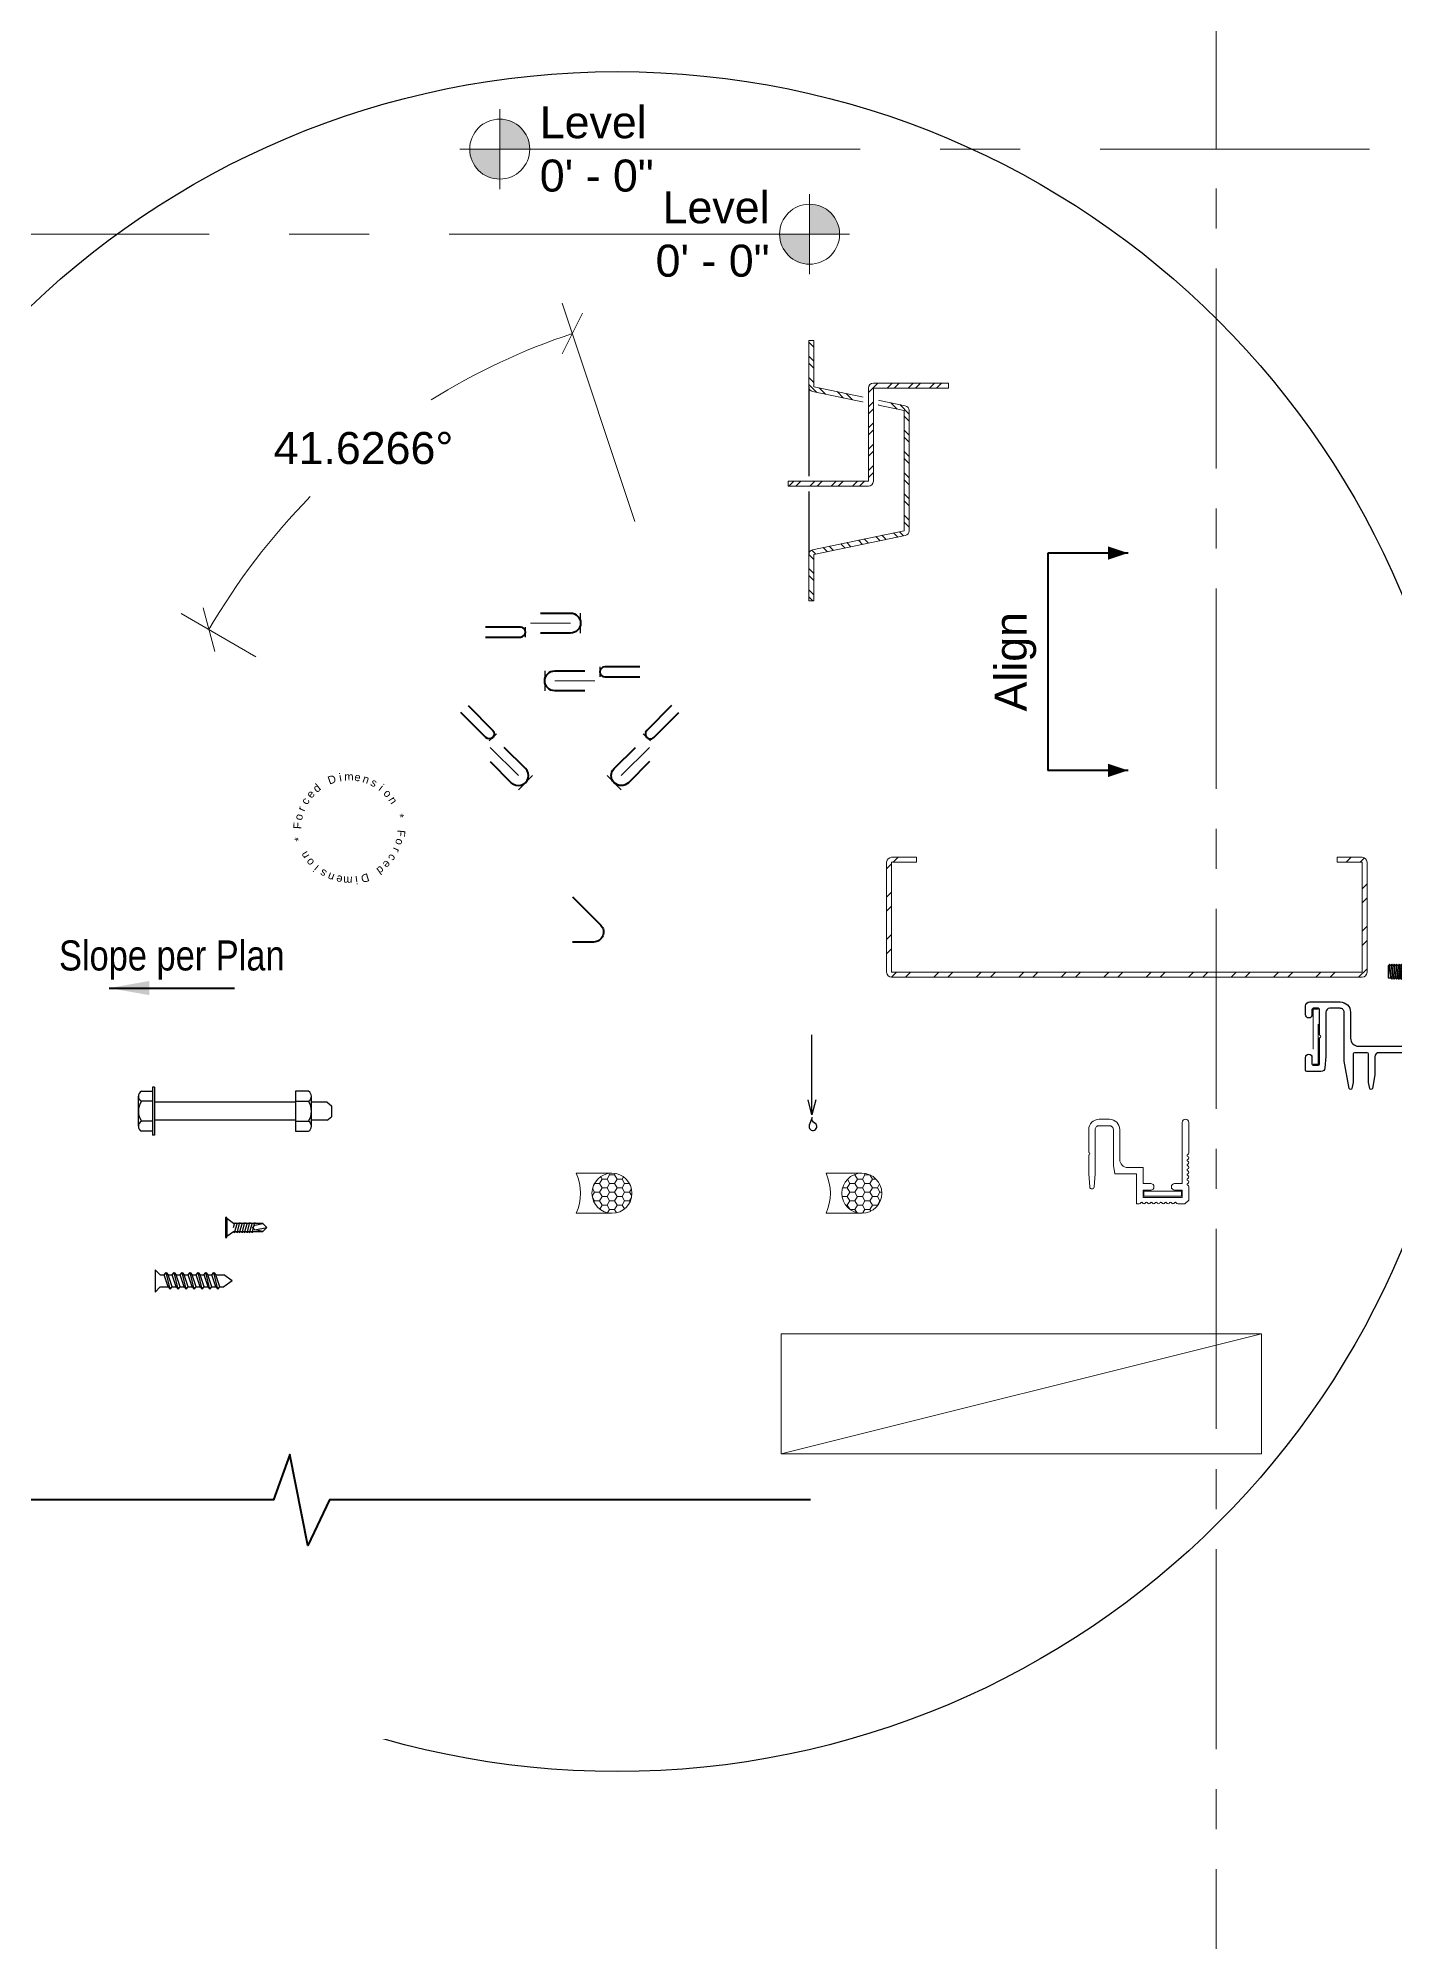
# Model space of a CAD drawing. Header units: inches. Extents: x -301 to 39679, y -468 to 370.
# Drawn here: x -286.51 to -269.57, y 81.76 to 105.63 of the extents above; entities that cross this region are included whole.
import ezdxf
from ezdxf.enums import TextEntityAlignment as Align

# ---------------------------------------------------------------- set-up
doc = ezdxf.new("R2010")
doc.units = ezdxf.units.IN
doc.header["$MEASUREMENT"] = 0
doc.linetypes.add('CENTER', pattern=[2, 1.25, -0.25, 0.25, -0.25])
doc.linetypes.add('DASHED', pattern=[0.75, 0.5, -0.25])
doc.layers.get('Defpoints').update_dxf_attribs({"color": 3})
for name, color, linetype, lineweight in [('NSE-By_Others', 252, 'Continuous', 0), ('NSE-Flashing 01', 2, 'Continuous', 40), ('NSE-Furring 01', 30, 'Continuous', 18), ('NSE-Grid', 6, 'CENTER', 13), ('NSE-Hardware', 111, 'Continuous', 25), ('NSE-Notes', 11, 'Continuous', 40), ('NSE-Sealant', 143, 'Continuous', 13)]:
    doc.layers.add(name, color=color, linetype=linetype, lineweight=lineweight)
doc.layers.add('NSE-Construction', color=86, linetype='Continuous', plot=False)
doc.layers.add('Wipeouts', color=7, linetype='Continuous')
doc.styles.add('001 - NSSM - Standard', font='arial.ttf', dxfattribs={"height": 0.1})
doc.styles.add('004 - NSSM - Standard', font='arial.ttf', dxfattribs={"height": 0.4})
doc.styles.add('3_0-0_TEXT', font='simplex.shx', dxfattribs={"width": 0.7, "height": 0.375})
doc.styles.add('Anno - NSSM - Standard', font='arial.ttf', dxfattribs={"height": 0.1})
doc.styles.add('Arial Narrow', font='ARIALN.TTF', dxfattribs={"height": 0.3749999999999999})
doc.dimstyles.new('$$$FASTENER$$$', dxfattribs={"dimtxt": 0.375, "dimasz": 0, "dimexe": 0, "dimexo": 0, "dimgap": 0, "dimtad": 0, "dimtih": 1, "dimtoh": 1, "dimdec": 4, "dimzin": 3, "dimdsep": 46, "dimlunit": 4, "dimtxsty": '3_0-0_TEXT', "dimblk": 'NONE', "dimcen": 0, "dimclrd": 256, "dimclre": 256, "dimclrt": 256, "dimadec": 0, "dimazin": 0, "dimtfac": 0.375, "dimtdec": 4, "dimtofl": 0, "dimtmove": 1, "dimatfit": 3, "dimldrblk": 'NONE', "dimfxl": 1, "dimtolj": 1, "dimtzin": 0, "dimarcsym": 0})
doc.dimstyles.new('004 - NSSM - Standard', dxfattribs={"dimtxt": 0.4, "dimasz": 0.4, "dimexe": 0.4, "dimexo": 0.4, "dimgap": 0.4, "dimtad": 0, "dimtih": 1, "dimtoh": 1, "dimdec": 4, "dimzin": 3, "dimdsep": 46, "dimlunit": 4, "dimtxsty": '004 - NSSM - Standard', "dimblk": 'OBLIQUE', "dimcen": 0.4, "dimclrd": 256, "dimclre": 256, "dimclrt": 256, "dimadec": 0, "dimazin": 0, "dimtfac": 0.7, "dimtdec": 4, "dimtmove": 1, "dimatfit": 2, "dimfxl": 1, "dimtfill": 1, "dimtfillclr": 11, "dimfrac": 1, "dimtolj": 1, "dimtzin": 0, "dimlwd": 0, "dimlwe": 0, "dimarcsym": 0})
doc.dimstyles.get("Standard").update_dxf_attribs({"dimtxt": 0.18, "dimasz": 0.18, "dimexe": 0.18, "dimexo": 0.0625, "dimgap": 0.09, "dimtad": 0, "dimtih": 1, "dimtoh": 1, "dimdec": 4, "dimzin": 0, "dimdsep": 46, "dimtxsty": 'Standard', "dimcen": 0.09, "dimadec": 0, "dimazin": 0, "dimtfac": 1, "dimtdec": 4, "dimtofl": 0, "dimtmove": 0, "dimatfit": 3, "dimfxl": 1, "dimtolj": 1, "dimtzin": 0, "dimarcsym": 0})

# ---------------------------------------------------------------- blocks, each defined once
blk = doc.blocks.new('*U70')
for p, q in [((-0.1625000000000227, 0.25), (-0.02499999999997726, 0.25)), ((0, 0.2999999999999972), (-0.02499999999997726, 0.2999999999999972)), ((-0.02499999999997726, 0.2999999999999972), (-0.02499999999997726, -0.2999999999999972)), ((0, 0.2999999999999972), (0, -0.2999999999999972)), ((1.923650385564997, 0.25), (1.76115038556486, 0.2499999999999858)), ((1.76115038556486, 0.25), (1.76115038556486, -0.25)), ((-0.1999999999999318, 0.125), (-0.1999999999999318, 0.1875)), ((-0.1999999999999318, -0.125), (-0.1999999999999318, 0.125)), ((-0.02499999999997726, 0.125), (-0.1625000000000227, 0.1249999999999858)), ((1.76115038556486, 0.1129997253419646), (0, 0.1129997253418225)), ((1.76115038556486, 0.125), (1.923650385564997, 0.1249999999999858)), ((1.961150385564906, -0.1875), (1.961150385564906, 0.1875)), ((2.157563338252316, 0.1129997253420498), (1.961150385564792, 0.1129997253420072)), ((2.157563338252316, 0.112999725342064), (2.211468725269128, 0.06750068664550213)), ((2.211468725269128, 0.06750068664550213), (2.211468725269128, -0.06750068664550213)), ((-0.1999999999999318, -0.1874999999999858), (-0.1999999999999318, -0.125)), ((-0.02499999999997726, -0.125), (-0.1625000000000227, -0.1250000000000142)), ((1.76115038556486, -0.1120002746582003), (0, -0.1120002746582003)), ((1.76115038556486, -0.125), (1.923650385564997, -0.1250000000000142)), ((2.157480086424698, -0.1120002746582003), (1.961150385564906, -0.1120002746582003)), ((2.157480086424698, -0.1120002746582003), (2.211468725269128, -0.06750068664550213)), ((-0.02499999999997726, -0.25), (-0.1625000000000227, -0.25)), ((0, -0.2999999999999972), (-0.02499999999997726, -0.2999999999999972)), ((1.76115038556486, -0.2500000000000142), (1.923650385564997, -0.25))]:
    blk.add_line(p, q)
for centre, radius, start, end in [((-0.129166666666606, 0.1875), 0.07083333333335293, 118.0724869358916, 241.9275130641084), ((1.89031705223158, 0.1875), 0.07083333333335293, 298.0724869358917, 61.92751306410835), ((0.02708333333339397, 1.4210854715202e-14), 0.2270833333333792, 146.6015115320247, 213.3984884679766), ((1.73406705223158, 0), 0.2270833333333792, 326.6015115320234, 33.39848846797523), ((-0.129166666666606, -0.1874999999999858), 0.07083333333336546, 118.0724869358916, 241.9275130641084), ((1.89031705223158, -0.1875), 0.07083333333336546, 298.0724869358917, 61.92751306410835)]:
    blk.add_arc(centre, radius, start, end)
blk = doc.blocks.new('Stud (All Inclusive)')
h = blk.add_hatch()
h.set_pattern_fill('ANSI32', color=256)
h.set_pattern_definition([(45, (-0.1276898820769183, -0.5417028512577655), (-0.2651650429449553, 0.2651650429449554), []), (45, (0.0490868129230817, -0.5417028512577655), (-0.2651650429449553, 0.2651650429449554), [])])
h.paths.add_polyline_path([(0.0625, 0.0625), (0.06249999999999911, 1.4375), (0.3749999999999991, 1.4375), (0.3749999999999991, 1.5), (0.06249999999999911, 1.5, 0.4142135623730951), (-8.881784197001252e-16, 1.4375), (-8.881784197001252e-16, 0.06250000000000044, 0.4142135623730951), (0.06249999999999956, 6.938893903907228e-18), (5.9375, 0, 0.4142135623730951), (6, 0.0625), (6, 1.4375, 0.4142135623730951), (5.9375, 1.5), (5.625, 1.5), (5.625, 1.4375), (5.9375, 1.4375), (5.9375, 0.0625)])
blk.add_lwpolyline([(0.0625, 0), (5.9375, 0, 0.414213562373095), (6, 0.0625), (6, 1.4375, 0.414213562373095), (5.9375, 1.5), (5.625, 1.5), (5.625, 1.4375), (5.9375, 1.4375), (5.9375, 0.0625), (0.0625, 0.0625), (0.06249999999999911, 1.4375), (0.3749999999999991, 1.4375), (0.3749999999999991, 1.5), (0.06249999999999911, 1.5, 0.414213562373095), (-8.881784197001252e-16, 1.4375), (-8.881784197001252e-16, 0.0625, 0.414213562373095)], format="xyb", close=True)
blk = doc.blocks.new('*U72')
blk.add_lwpolyline([(0, 0), (0.3535533905932724, -0.3535533905932756, -0.6681786379192953), (0.2651650429449539, -0.5669417382415909), (2.220446049250313e-16, -0.5669417382415909)], format="xyb")
blk = doc.blocks.new('_Oblique')
at = {"color": 0, "linetype": 'ByBlock', "lineweight": -2}
blk.add_line((-0.5, -0.5), (0.5, 0.5), dxfattribs=at)
blk = doc.blocks.new('*D118')
at = {"layer": 'Defpoints', "color": 0, "transparency": 16777216}
for p in [(-281.639902114439, 101.091554857739), (-278.9341502257867, 99.21285020789401), (-283.4474554212075, 97.70519349531176), (-277.2440980013862, 94.12291613113125), (-277.2440980013862, 94.12291613113125)]:
    blk.add_point(p, dxfattribs=at)
at = {"layer": 'NSE-Construction', "lineweight": 0, "transparency": 16777216}
for p, q in [((-279.0601987310776, 99.59247077413602), (-279.9665051473472, 102.3219958417981)), ((-283.7938470288531, 97.90522562811226), (-284.7254956250895, 98.44322843075663))]:
    blk.add_line(p, q, dxfattribs=at)
for start, end in [(108.3681344971754, 121.952719575939), (135.4272818916125, 149.9946851352452)]:
    blk.add_arc((-277.2440980013862, 94.12291613113126), 8.23923658492157, start, end, dxfattribs=at)
at = {"layer": 'NSE-Construction', "lineweight": 0, "transparency": 16777216, "xscale": 0.4, "yscale": 0.4, "zscale": 0.4}
for p, rotation in [((-279.8404566420562, 101.942375275556), 18.36813449717542), ((-284.3791040174439, 98.2431962979561), 239.9946851352452)]:
    blk.add_blockref('_Oblique', p, dxfattribs=dict(at, rotation=rotation))
at = {"layer": 'NSE-Construction', "transparency": 16777216, "insert": (-282.4494650199192, 100.5095563828346), "char_height": 0.4, "attachment_point": 5, "style": '004 - NSSM - Standard', "bg_fill": 3, "box_fill_scale": 1.25, "bg_fill_color": 256, "bg_fill_true_color": 13158600, "bg_fill_transparency": 0}
blk.add_mtext('\\A1;41.6266°', dxfattribs=at)
blk = doc.blocks.new('Slope note')
blk.add_hatch(color=256).paths.add_polyline_path([(-0.7822025147884233, 1.110223024625157e-16), (-0.2822025147884233, -0.08816349035441817), (-0.2822025147884233, 0.08816349035396343)], flags=0)
blk.add_line((-0.7822025147884233, 1.110223024625157e-16), (0.7822025147884233, -1.110223024625157e-16))
at = {"insert": (0, 0.1068673606591943), "char_height": 0.3749999999999999, "width": 2.967342606742062, "attachment_point": 8, "style": 'Arial Narrow'}
blk.add_mtext('\\A1;Slope per Plan', dxfattribs=at)
blk = doc.blocks.new('ForcedDimension Note')
at = {"layer": 'Defpoints', "color": 3, "style": '001 - NSSM - Standard'}
for s, rotation, p in [('d', 38.84618752139464, (-0.09408477764847589, 0.1168248886789058)), ('D', 19.6717462244782, (-0.0504946437262106, 0.1412454988839045)), ('i', 10.08452557602008, (-0.02626512381399948, 0.1476825760576901)), ('m', 0.4973049275615796, (-0.001301924908830188, 0.1499943498653664)), ('e', 350.9100842791034, (0.02369764142270014, 0.148116244183413)), ('n', 341.3228636306452, (0.04803524774149537, 0.1421007212311522)), ('s', 331.735642982187, (0.07103105752281635, 0.1321158161129503)), ('i', 322.1484223337288, (0.09204271542569131, 0.1184404429959045)), ('o', 312.5612016852708, (0.1104832905785997, 0.1014566040380203)), ('r', 67.60784946676947, (-0.1386897346817193, 0.05714155662838039)), ('c', 58.02062881831102, (-0.1272358250613479, 0.07944208469670144)), ('e', 48.4334081698529, (-0.1122277630729229, 0.09952351076830723)), ('n', 302.9739810368124, (0.1258376716611451, 0.0816387186995371)), ('F', 86.78229076368558, (-0.1497635194393752, 0.00841951573019628)), ('o', 77.19507011522758, (-0.1462695432090584, 0.03324486019546669)), ('*', 283.7995397398962, (0.1456704294045608, 0.03577884845948631)), ('*', 101.6423474191899, (-0.1469139547475038, -0.0302702808121964)), ('r', 245.4506571460633, (0.1364405702436784, -0.06232151146735276)), ('o', 255.0378777945213, (0.1449145077690446, -0.03872706338026433)), ('F', 264.6250984429797, (0.1493404639911091, -0.01405082968794602)), ('n', 120.8167887161064, (-0.1288214733135646, -0.07684418008750526)), ('o', 130.4040093645645, (-0.11422394286555, -0.09722597840210057)), ('i', 139.9912300130227, (-0.09643572852934312, -0.1148919068647274)), ('d', 216.6889952006886, (0.08962067083797365, -0.1202835622957252)), ('e', 226.2762158491467, (0.108402043533971, -0.1036773695541058)), ('c', 235.8634364976048, (0.1241553588448596, -0.08417509649598287)), ('s', 149.578450661481, (-0.07595371885088298, -0.1293484928119355)), ('n', 159.1656713099392, (-0.05335004972951651, -0.1401919120129804)), ('e', 168.7528919583973, (-0.02925612261290667, -0.147119268927149)), ('m', 178.3401126068555, (-0.004344967192707827, -0.1499370576611838)), ('i', 187.9273332553139, (0.02068755872534211, -0.1485665672820886)), ('D', 197.5145539037723, (0.0451422070228773, -0.1430460804954237))]:
    blk.add_text(s, height=0.025, rotation=rotation, dxfattribs=at).set_placement(p, align=Align.CENTER)
blk = doc.blocks.new('Sealants')
at = {"layer": 'NSE-Sealant', "linetype": 'ByBlock', "lineweight": -2}
h = blk.add_hatch(dxfattribs=at)
h.set_pattern_fill('HONEY', color=0, scale=0.5)
h.set_pattern_definition([(0, (-0.0007913503696925783, 0.4999999999989132), (0.09375, 0.05412658773652741), [0.0625, -0.125]), (120, (-0.0007913503696925783, 0.4999999999989132), (-0.09374999999999997, 0.05412658773652743), [0.0624999999999995, -0.124999999999999]), (59.99999999999999, (-0.0007913503696925783, 0.4999999999989132), (2.081668171172169e-17, 0.1082531754730548), [-0.125, 0.0625])])
edge = h.paths.add_edge_path()
edge.add_arc((0.4467458016487199, 0.25), 0.25, 0, 360)
at = {"layer": 'NSE-Sealant', "color": 0, "linetype": 'ByBlock', "lineweight": -2}
for points in [[(3.068292148133978e-17, 0.4999999999988627), (0.4467458016487199, 0.5)], [(0, 0), (0.4467458016487199, 0)]]:
    blk.add_lwpolyline(points, dxfattribs=at)
blk.add_circle((0.4467458016487199, 0.25), 0.25, dxfattribs=at)
blk.add_arc((-0.5577147842423122, 0.2499999999994314), 0.6111839171331037, 335.8553199518331, 24.14468004816692, dxfattribs=at)
blk = doc.blocks.new('*U75')
at = {"layer": 'NSE-Grid', "ltscale": 0.5}
blk.add_line((6.50980474944899e-17, 0), (2.840011303914822e-15, -6.248549153800028), dxfattribs=at)
at = {"layer": 'NSE-Grid', "style": 'Anno - NSSM - Standard'}
blk.add_attdef('GRID', text='', height=0.125, dxfattribs=at).set_placement((0, 0.25), align=Align.MIDDLE_CENTER)
blk = doc.blocks.new('_None')
blk = doc.blocks.new('*U116')
blk.add_line((6, 1.5), (0, 0))
blk.add_lwpolyline([(6, 1.5), (6, 0), (0, 0), (0, 1.5)], close=True)
blk = doc.blocks.new('*U77')
h = blk.add_hatch(color=256)
edge = h.paths.add_edge_path(flags=0)
edge.add_line((0.09375000000000061, 2.914331647891838e-16), (0, 0))
edge.add_line((-4.613364434898727e-19, 2.824870994249482e-35), (-1.346970446835351e-16, 0.0937500000000009))
edge.add_arc((7.073058417550474e-16, 9.89864725018006e-16), 0.09374999999999999, 360.0000000000002, 450.00000000000057, ccw=False)
h = blk.add_hatch(color=256)
edge = h.paths.add_edge_path(flags=0)
edge.add_line((-0.09375000000000061, -2.914331647891838e-16), (0, 0))
edge.add_line((-4.613364434898727e-19, 2.824870994249482e-35), (1.337743717965554e-16, -0.0937500000000009))
edge.add_arc((-7.082285146420272e-16, -9.89864725018006e-16), 0.09374999999999999, 179.9999999999999, 270.0000000000009, ccw=False)
for p, q in [((-1.866349868147313e-16, 0.125), (1.861736503712415e-16, -0.125)), ((0.125, 1.996708369172512e-16), (-2.715078608348657, -4.667972270920517e-18))]:
    blk.add_line(p, q)
at = {"linetype": 'Continuous'}
blk.add_circle((-4.613364434898727e-19, 3.536507697363738e-35), 0.0937499999999999, dxfattribs=at)
blk = doc.blocks.new('Hat Channel_Light')
h = blk.add_hatch()
h.set_pattern_fill('ANSI32', color=0, scale=0.5, angle=-90.00000000000001)
h.set_pattern_definition([(315, (0, 2.961899262700143), (0.1325825214724777, 0.1325825214724776), []), (315, (0, 2.873510915200143), (0.1325825214724777, 0.1325825214724776), [])])
edge = h.paths.add_edge_path()
edge.add_line((0.0625, 3.25), (0.0625, 2.673798525400287))
edge.add_line((0.0625, 2.673798525400287), (1.204526405612626, 2.435633906259085))
edge.add_arc((1.189367929047864, 2.374999999999988), 0.06250000000001132, 1.1425527191022411e-11, 75.96375653208497, ccw=False)
edge.add_line((1.251867929047876, 2.375), (1.251867929047876, 0.875))
edge.add_arc((1.189367929047864, 0.8750000000000127), 0.06250000000001155, 284.03624346791497, 359.9999999999884, ccw=False)
edge.add_line((1.204526405612626, 0.8143660937409152), (0.0625, 0.5762014745997277))
edge.add_line((0.0625, 0.5762014745997277), (0.0625, 0))
edge.add_line((0.0625, 0), (0, 0))
edge.add_line((0, 0), (0, 0.5762014745997277))
edge.add_arc((0.06250000000001142, 0.5762014745997152), 0.06250000000001142, 104.03624346791489, 179.9999999999885, ccw=False)
edge.add_line((0.04734152343525011, 0.6368353808588125), (1.189367929047876, 0.875))
edge.add_line((1.189367929047876, 0.875), (1.189367929047876, 2.375))
edge.add_line((1.189367929047876, 2.375), (0.04734152343525011, 2.613164619141202))
edge.add_arc((0.06250000000001152, 2.673798525400299), 0.06250000000001131, 180.0000000000114, 255.963756532085, ccw=False)
edge.add_line((0, 2.673798525400287), (0, 3.25))
edge.add_line((0, 3.25), (0.0625, 3.25))
blk.add_lwpolyline([(0.0625, 3.25), (0.0625, 2.673798525400287), (1.204526405612626, 2.435633906259085, -0.344150731408911), (1.251867929047876, 2.375), (1.251867929047876, 0.875, -0.3441507314089108), (1.204526405612626, 0.8143660937409152), (0.0625, 0.5762014745997277), (0.0625, 0), (0, 0), (0, 0.5762014745997277, -0.3441507314089112), (0.04734152343525011, 0.6368353808588125), (1.189367929047876, 0.875), (1.189367929047876, 2.375), (0.04734152343525011, 2.613164619141202, -0.3441507314089105), (0, 2.673798525400287), (0, 3.25)], format="xyb", close=True)
at = {"layer": 'NSE-Construction'}
blk.add_line((0, 2.673798525400299), (0, 0.5762014745997277), dxfattribs=at)
blk = doc.blocks.new('Zee Furring')
blk.add_wipeout([(0.4375, 0.12499999999999978), (-0.5625, 0.12499999999999978), (-0.5625, -0.06250000000000022), (0.5, -0.06250000000000022), (0.5883883476483184, -0.025888347648318266), (0.625, 0.06249999999999978), (0.625, 1.1656535445792993), (1.5624999999999998, 1.1656535445792993), (1.5624999999999998, 1.3531535445792997), (0.5625, 1.3531535445792997), (0.47411165235168157, 1.316541892227618), (0.4375, 1.2281535445792997)]).dxf.layer = 'Wipeouts'
h = blk.add_hatch()
h.set_pattern_fill('ANSI32', color=0, scale=0.5)
h.set_pattern_definition([(45, (-1492.995691682954, 12.71988857258066), (-0.1325825214724777, 0.1325825214724777), []), (45, (-1492.907303335454, 12.71988857258066), (-0.1325825214724777, 0.1325825214724777), [])])
h.paths.add_polyline_path([(0.5, 0, 0.4142135623730951), (0.5625, 0.0625), (0.5625, 1.2281535445793), (1.5, 1.2281535445793), (1.5, 1.2906535445793), (0.5625, 1.2906535445793, 0.4142135623730951), (0.5, 1.2281535445793), (0.5, 0.0625), (-0.5, 0.0625), (-0.5, 0)])
blk.add_lwpolyline([(0.5625, 1.2906535445793, 0.414213562373095), (0.5, 1.2281535445793), (0.5, 0.0625), (-0.5, 0.0625), (-0.5, 0), (0.5, 0, 0.414213562373095), (0.5625, 0.0625), (0.5625, 1.2281535445793), (1.5, 1.2281535445793), (1.5, 1.2906535445793)], format="xyb", close=True)
blk = doc.blocks.new('*U82')
h = blk.add_hatch(color=256)
edge = h.paths.add_edge_path(flags=0)
edge.add_line((0.09375000000000061, 3.44547591954634e-16), (0, 0))
edge.add_line((0, 1.024372683322278e-34), (-1.873501354054956e-16, 0.0937500000000009))
edge.add_arc((7.077671781985367e-16, 9.898647250180064e-16), 0.09374999999999999, -1.1368683772161603e-13, 90.00000000000091, ccw=False)
h = blk.add_hatch(color=256)
edge = h.paths.add_edge_path(flags=0)
edge.add_line((-0.09375000000000061, -3.44547591954634e-16), (0, 0))
edge.add_line((0, 1.024372683322278e-34), (1.873501354054956e-16, -0.0937500000000009))
edge.add_arc((-7.077671781985367e-16, -9.898647250180064e-16), 0.09374999999999999, 180.0000000000003, 270.00000000000057, ccw=False)
for p, q in [((2.569928865918412e-16, -0.125), (-2.574542230353311e-16, 0.125)), ((-0.125, -2.704900731378509e-16), (2.715078608348657, 1.542906318848046e-15))]:
    blk.add_line(p, q)
at = {"linetype": 'Continuous'}
blk.add_circle((0, 9.532090130108526e-35), 0.0937499999999999, dxfattribs=at)
blk = doc.blocks.new('*U84')
at = {"color": 0, "linetype": 'ByBlock', "lineweight": -2}
for p, q in [((0, 0.07499999999998866), (0.04732506696208819, 0.07499999999998866)), ((0.04732506696208819, 0.07499999999998866), (0.07232506696207966, 0.1049999999999898)), ((0.09732506696208537, -0.07499999999998866), (0.04732506696208819, 0.07499999999998866)), ((0.1223250669620768, -0.1049999999999898), (0.07232506696207966, 0.1049999999999898)), ((0.07232506696207966, 0.1049999999999898), (0.09732506696208537, 0.07499999999998866)), ((0.1473250669620825, -0.07499999999998866), (0.09732506696208537, 0.07499999999998866)), ((0.09732506696208537, 0.07499999999998866), (0.1473250669620825, 0.07499999999998866)), ((0.1473250669620825, 0.07499999999998866), (0.1723250669620882, 0.1049999999999898)), ((0.1973250669620797, -0.07499999999998866), (0.1473250669620825, 0.07499999999998866)), ((0.2223250669620854, -0.1049999999999898), (0.1723250669620882, 0.1049999999999898)), ((0.1723250669620882, 0.1049999999999898), (0.1973250669620797, 0.07499999999998866)), ((0.2473250669620911, -0.07499999999998866), (0.197325066962094, 0.07499999999998866)), ((0.1973250669620797, 0.07499999999998866), (0.2473250669620769, 0.07499999999998866)), ((0.2473250669620769, 0.07499999999998866), (0.2723250669620684, 0.1049999999999898)), ((0.2973250669620741, -0.07499999999998867), (0.2473250669620769, 0.07499999999998866)), ((0.3223250669620655, -0.1049999999999898), (0.2723250669620684, 0.1049999999999898)), ((0.2723250669620684, 0.1049999999999898), (0.2973250669620741, 0.07499999999998866)), ((0.3473250669620712, -0.07499999999998867), (0.2973250669620741, 0.07499999999998866)), ((0.2973250669620741, 0.07499999999998866), (0.3473250669620712, 0.07499999999998866)), ((0.3473250669620712, 0.07499999999998866), (0.3723250669620769, 0.1049999999999898)), ((0.3973250669620685, -0.07499999999998867), (0.3473250669620712, 0.07499999999998866)), ((0.4223250669620742, -0.1049999999999898), (0.3723250669620769, 0.1049999999999898)), ((0.3723250669620769, 0.1049999999999898), (0.3973250669620685, 0.07499999999998866)), ((0.4473250669620656, -0.07499999999998867), (0.3973250669620685, 0.07499999999998866)), ((0.3973250669620685, 0.07499999999998866), (0.4473250669620656, 0.07499999999998866)), ((0.4467435779891107, 0.07499999999998866), (0.4717435779891164, 0.1049999999999898)), ((0.4973250669620628, -0.07499999999998867), (0.4473250669620656, 0.07499999999998866)), ((0.5217435779891277, -0.1049999999999898), (0.4717435779891164, 0.1049999999999898)), ((0.4717435779891164, 0.1049999999999898), (0.4967435779891221, 0.07499999999998866)), ((0.4967250669620685, 0.07499999999998866), (0.5467250669620657, 0.07499999999998866)), ((0.5467435779891192, -0.07499999999998869), (0.4967435779891221, 0.07499999999998866)), ((0.5461435779891107, 0.07499999999998866), (0.5711435779891164, 0.1049999999999898)), ((0.5967250669620628, -0.07499999999998867), (0.5467250669620657, 0.07499999999998866)), ((0.6211435779891278, -0.1049999999999898), (0.5711435779891164, 0.1049999999999898)), ((0.5711435779891164, 0.1049999999999898), (0.5961435779891221, 0.07499999999998866)), ((0.5961250669620685, 0.07499999999998866), (0.6461250669620656, 0.07499999999998866)), ((0.6461435779891193, -0.07499999999998869), (0.5961435779891221, 0.07499999999998866)), ((0.6455435779891107, 0.07499999999998866), (0.6705435779891163, 0.1049999999999898)), ((0.6961250669620628, -0.07499999999998867), (0.6461250669620656, 0.07499999999998866)), ((0.7205435779891277, -0.1049999999999898), (0.6705435779891163, 0.1049999999999898)), ((0.6705435779891163, 0.1049999999999898), (0.695543577989122, 0.07499999999998866)), ((0.7455435779891192, -0.07499999999998869), (0.695543577989122, 0.07499999999998866)), ((0.6961691207663261, 0.07499999999998865), (0.7949180352119409, 0.07499999999998866)), ((0.8984999999999754, -2.775557561562889e-17), (0.7949180352119409, 0.07499999999998866)), ((0, -0.07499999999998865), (0.09732506696208537, -0.07499999999998866)), ((0.09732506696208537, -0.07499999999998866), (0.1223250669620768, -0.1049999999999898)), ((0.1223250669620768, -0.1049999999999898), (0.1473250669620825, -0.07499999999998866)), ((0.1473250669620825, -0.07499999999998866), (0.1973250669620797, -0.07499999999998866)), ((0.1973250669620797, -0.07499999999998866), (0.2223250669620854, -0.1049999999999898)), ((0.2223250669620854, -0.1049999999999898), (0.2473250669620769, -0.07499999999998866)), ((0.2473250669620769, -0.07499999999998866), (0.2973250669620741, -0.07499999999998866)), ((0.2973250669620741, -0.07499999999998866), (0.3223250669620655, -0.1049999999999898)), ((0.3223250669620655, -0.1049999999999898), (0.3473250669620712, -0.07499999999998867)), ((0.3473250669620712, -0.07499999999998867), (0.3973250669620685, -0.07499999999998867)), ((0.3973250669620685, -0.07499999999998867), (0.4223250669620742, -0.1049999999999898)), ((0.4223250669620742, -0.1049999999999898), (0.4473250669620656, -0.07499999999998867)), ((0.4473250669620656, -0.07499999999998867), (0.4973250669620628, -0.07499999999998867)), ((0.4967435779891221, -0.07499999999998867), (0.5217435779891277, -0.1049999999999898)), ((0.5217435779891277, -0.1049999999999898), (0.5467435779891192, -0.07499999999998869)), ((0.5467250669620657, -0.07499999999998867), (0.5967250669620628, -0.07499999999998867)), ((0.5961435779891221, -0.07499999999998867), (0.6211435779891278, -0.1049999999999898)), ((0.6211435779891278, -0.1049999999999898), (0.6461435779891193, -0.07499999999998869)), ((0.6461250669620656, -0.07499999999998867), (0.6961250669620628, -0.07499999999998867)), ((0.695543577989122, -0.07499999999998867), (0.7205435779891277, -0.1049999999999898)), ((0.7205435779891277, -0.1049999999999898), (0.7455435779891192, -0.07499999999998869)), ((0.7455435779891335, -0.07499999999998869), (0.7949180352119409, -0.07499999999998869)), ((0.8984999999999754, -2.775557561562889e-17), (0.7949180352119409, -0.07499999999998869))]:
    blk.add_line(p, q, dxfattribs=at)
blk.add_lwpolyline([(0, 0.07499999999998866), (-0.06250000000000003, 0.1399489628665834), (-0.06250000000000003, -0.1399489628665833), (0, -0.07499999999998865)])
blk = doc.blocks.new('Section - Align')
for p, q in [((0, 1.357658085026486), (0, -1.357658085026486)), ((1, 1.357658085026486), (0, 1.357658085026486)), ((1, -1.357658085026486), (0, -1.357658085026486))]:
    blk.add_line(p, q)
for points in [[(1, 1.357658085026486), (0.750000006250005, 1.440991382943139), (0.750000006250005, 1.274324787109833)], [(1, -1.357658085026486), (0.750000006250005, -1.440991382943139), (0.750000006250005, -1.274324787109805)]]:
    blk.add_solid(points)
at = {"style": '004 - NSSM - Standard'}
blk.add_text('Align', height=0.4, rotation=90, dxfattribs=at).set_placement((-0.4655838963940724, 0), align=Align.MIDDLE_CENTER)
blk = doc.blocks.new('*U112')
at = {"transparency": 16777216}
blk.add_lwpolyline([(1.584997047999998, 0.7397295080394004), (1.681016180960604, 0.7397295080394004), (1.681016180960604, 1.503497492999995, -0.9999999999999999), (1.761016020960603, 1.503497492999995), (1.761016020960603, 1.121498256999996, -0.3027756377320072), (1.748708353268291, 1.103036755461528, 0.6666666666666866), (1.748708353268291, 1.079959878538458, -0.6666666666667085), (1.748708353268305, 1.043036875461536, 0.6666666666666686), (1.748708353268291, 1.019959998538465, -0.66666666666666), (1.748708353268291, 0.9830369954615295, 0.6666666666666328), (1.748708353268291, 0.9599601185384588, -0.6666666666666453), (1.748708353268291, 0.9230371154615371, 0.66666666666664), (1.748708353268291, 0.8999602385384522, -0.6666666666666569), (1.748708353268291, 0.8630372354615305, 0.6666666666666581), (1.748708353268291, 0.8399603585384599, -0.6666666666666754), (1.748708353268305, 0.8030373554615382, 0.6666666666666498), (1.748708353268291, 0.7799604785384533, -0.6666666666666451), (1.748708353268291, 0.7430374754615316, 0.6666666666666338), (1.748708353268291, 0.719960598538461, -0.3027756377320154), (1.761016020960603, 0.701499096999993), (1.761016020960603, 0.5328426493237233), (1.714153199676282, 0.4859798280394019), (1.623996752000003, 0.4859798280394019, -0.3027756377319976), (1.605535250461549, 0.4982874957316996, 0.6666666666666563), (1.582458373538465, 0.4982874957316996, -0.6666666666666695), (1.545535370461543, 0.4982874957316996, 0.6666666666666544), (1.522458493538472, 0.4982874957316996, -0.6666666666666713), (1.485535490461536, 0.4982874957316996, 0.6666666666666536), (1.462458613538466, 0.4982874957316996, -0.6666666666666718), (1.425535610461544, 0.4982874957316996, 0.6666666666666555), (1.402458733538473, 0.4982874957316996, -0.666666666666671), (1.365535730461552, 0.4982874957316996, 0.666666666666658), (1.342458853538467, 0.4982874957316996, -0.6666666666666696), (1.305535850461545, 0.4982874957316996, 0.6666666666666542), (1.282458973538474, 0.4982874957316996, -0.6666666666666714), (1.245535970461539, 0.4982874957316996, 0.666666666666656), (1.222459093538468, 0.4982874957316996, -0.6666666666666722), (1.185536090461546, 0.4982874957316996, 0.6666666666666536), (1.162459213538461, 0.4982874957316996, -0.302775637732005), (1.143997712000008, 0.4859798280394019), (1.110978235039404, 0.4859798280394019), (1.110978235039404, 0.8609790780393896), (0.8389983220000015, 0.8609790780393896), (0.8199983600000063, 0.9639788720394025), (0.8199983600000063, 1.413497672999992, 0.414213562373095), (0.7699984600000032, 1.463497572999995), (0.64199871600001, 1.463497572999995, 0.4142135623730976), (0.5919988160000069, 1.413497672999992), (0.5919988160000069, 0.8607487784999934), (0.5789924725698152, 0.6981694856226399, -0.9231948963187578), (0.5250053194301993, 0.6981694856226399), (0.5119989760000077, 0.8607487784999934), (0.5119989760000077, 1.097373933393411, 1.000000000000192), (0.5119989760000077, 1.127373873393407), (0.5119989760000077, 1.413497672999992, -0.4142135623730925), (0.64199871600001, 1.543497412999995), (0.7699984600000032, 1.543497412999995, -0.414213562373095), (0.8999982000000055, 1.413497672999992), (0.8999982000000055, 1.040978718039395, 0.4142135623730941), (0.9999980000000117, 0.940978918039403), (1.190978075039403, 0.940978918039403), (1.190978075039403, 0.7397295080394004), (1.286997208000009, 0.7397295080394004, -0.9999999999999999), (1.286997208000009, 0.6597296680394011), (1.190978075039403, 0.6597296680394011), (1.190978075039403, 0.5659796680394011), (1.681016180960604, 0.5659796680394011), (1.681016180960604, 0.6597296680394011), (1.584997047999998, 0.6597296680394011, -0.9999999999999999)], format="xyb", close=True, dxfattribs=at)
at = {"linetype": 'DASHED', "lineweight": 0, "transparency": 16777216}
blk.add_lwpolyline([(1.670016180960604, 0.5816046680394011), (1.201997128000009, 0.5816046680394011), (1.201997128000009, 0.6441046680394011), (1.670016180960604, 0.6441046680394011)], close=True, dxfattribs=at)
blk = doc.blocks.new('Break Line flip')
blk.add_wipeout([(-6.557742033626113, 0), (-0.31494165246834926, 0), (-0.11175787667707511, 0.568576151612433), (0.11175787667707454, -0.568576151612433), (0.3827021512266811, 0), (6.389561693555777, 0), (6.389561693555777, -3), (-6.557742033626113, -2.9688937388553223)]).dxf.layer = 'Wipeouts'
blk.add_lwpolyline([(6.389561693555777, 0), (0.3827021512266811, 0), (0.1117578766770748, -0.568576151612433), (-0.1117578766770748, 0.568576151612433), (-0.3149416524683488, 0), (-6.557742033626113, 0)])
blk = doc.blocks.new('*U99')
at = {"linetype": 'Continuous'}
blk.add_lwpolyline([(1.839516020960599, 0.5152583327822895), (1.839516020960599, 0.6907511230000174), (1.839516020960591, 0.3998156647538464, -0.9127124266401233), (1.790296432111841, 0.3953139691877925), (1.759781646657491, 0.5607362271769989, -0.04563549237414968), (1.759516180960599, 0.5636387140872823), (1.759516180960599, 0.7867673445000061, 0.414213562373095), (1.709516180960602, 0.8367673445000068), (1.254997775039517, 0.8367673445000068, 0.414213562373095), (1.204997775039512, 0.7867673445000061), (1.204997775039512, 0.563638714087284, -0.04563549237415002), (1.204732309342621, 0.5607362271769989), (1.173050299707679, 0.3889863854719464, -0.8324055124486458), (1.139445570371347, 0.38898638547195), (1.125263400736405, 0.4658686734929041, -0.04563549237418306), (1.124997935039513, 0.4687711604031963), (1.124997935039513, 0.820767344500005, 0.414213562373095), (1.108997935039515, 0.8367673445000068), (0.9475180220001145, 0.8367673445000068, 0.414213562373094), (0.9315180220001162, 0.820767344500005), (0.9315180220001233, 0.468771160403191, -0.04563549237418361), (0.9312525563032248, 0.4658686734929058), (0.9170703866682823, 0.38898638547195, -0.832405512448645), (0.8834656573319501, 0.3889863854719464), (0.8202638256968593, 0.7316068411777876, -0.04563549237413277), (0.8199983599999607, 0.7345093280880692), (0.8199983599999607, 1.340749822999988, 0.4142135623731008), (0.7699984599999719, 1.390749722999995), (0.6419987159999716, 1.390749722999995, 0.4142135623730685), (0.5919988159999614, 1.340749822999988), (0.5919988159999614, 0.7886399077637303, -0.01996014655157364), (0.5919478604565394, 0.7873639842072069), (0.5806798651108418, 0.6465140423858418, -0.3910205504226828), (0.5308391011840323, 0.6005013034999815), (0.354249135999954, 0.6005013034999815, -0.414213562373095), (0.3382491359999558, 0.6165013034999816), (0.3382491359999629, 0.7765202764605905, -0.9999999999999999), (0.4182489759999621, 0.7765202764605905), (0.4182489759999621, 0.6965011434999844, 0.414213562373095), (0.4342489759999604, 0.6805011434999844), (0.4959989759999568, 0.6805011434999844, 0.414213562373095), (0.511998975999955, 0.6965011434999844), (0.511998975999955, 1.013074252324532, -0.2629375287480988), (0.5197409034921459, 1.026778420977017, 0.5649322982306916), (0.5197409034921459, 1.052473685809786, -0.2629375287481054), (0.511998975999955, 1.066177854462271), (0.511998975999955, 1.374749722999993, 0.414213562373095), (0.4959989759999568, 1.390749722999995), (0.4342489759999604, 1.390749722999993, 0.4142135623730867), (0.4182489759999621, 1.374749722999995), (0.418248975999955, 1.310730590039387, -0.9999999999999999), (0.3382491359999558, 1.310730590039387), (0.3382491359999629, 1.420749562999994, -0.414213562373095), (0.38824913599996, 1.470749562999992), (0.7699984599999719, 1.470749562999994, -0.4142135623730966), (0.89999819999996, 1.340749822999988), (0.89999819999996, 1.016767184500009, 0.4142135623730929), (0.9999981999999614, 0.9167671845000096), (1.659516180960598, 0.9167671845000043, 0.4142135623730971), (1.759516180960599, 1.016767184500004), (1.759516180960599, 2.680749642999995, -0.9999999999999999), (1.839516020960599, 2.680749642999995), (1.839516020960599, 1.470749562999994, -0.302775637731891), (1.827208353268287, 1.452288061461523, 0.6666666666664983), (1.827208353268287, 1.429211184538452, -0.6666666666667093), (1.827208353268287, 1.392288181461516, 0.6666666666667365), (1.827208353268287, 1.36921130453846, -0.6666666666666926), (1.827208353268287, 1.332288301461524, 0.6666666666665206), (1.827208353268287, 1.309211424538451, -0.6666666666665982), (1.827208353268287, 1.27228842146153, 0.6666666666665206), (1.827208353268287, 1.249211544538457, -0.6666666666665982), (1.827208353268287, 1.212288541461536, 0.6666666666665206), (1.827208353268287, 1.189211664538463, -0.6666666666665982), (1.827208353268287, 1.152288661461542, 0.6666666666665206), (1.827208353268287, 1.129211784538469, -0.6666666666665982), (1.827208353268287, 1.092288781461547, 0.6666666666665206), (1.827208353268287, 1.069211904538475, -0.6666666666665982), (1.827208353268287, 1.032288901461553, 0.6666666666665206), (1.827208353268287, 1.009212024538481, -0.6666666666665982), (1.827208353268287, 0.9722890214615592, 0.6666666666665206), (1.827208353268287, 0.9492121445384867, -0.6666666666665982), (1.827208353268287, 0.912289141461565, 0.6666666666666761), (1.827208353268287, 0.8892122645384783, -0.6666666666665093), (1.827208353268287, 0.8522892614615709, 0.6666666666666645), (1.827208353268287, 0.8292123845384878, -0.6666666666666926), (1.827208353268287, 0.7922893814615519, 0.6666666666667365), (1.827208353268287, 0.7692125045384919, -0.6666666666667151), (1.827208353268287, 0.732289501461556, 0.6666666666665145), (1.827208353268287, 0.7092126245384835, -0.3027756377320014), (1.839516020960599, 0.6907511230000174)], format="xyb", dxfattribs=at)
at = {"linetype": 'DASHED', "lineweight": 0}
blk.add_lwpolyline([(0.4338739759999588, 1.379730670039388), (0.4338739759999588, 0.6915201964605906), (0.4963739759999588, 0.6915201964605906), (0.4963739759999588, 1.379730670039388)], close=True, dxfattribs=at)
at = {"layer": 'NSE-Hardware'}
for p, q in [((1.37079956557686, 1.924758412629029), (1.37079956557645, 1.772758414870667)), ((1.37079956557686, 1.924758412629029), (1.376674950191381, 1.924758412629028)), ((1.388367257884225, 1.943758412629878), (1.376674950191915, 1.924758412629895)), ((1.376674950191915, 1.924758412629895), (1.400059565576276, 1.772758414870581)), ((1.417598027114828, 1.753758414870684), (1.388367257884225, 1.943758412629878)), ((1.388367257884225, 1.943758412629878), (1.405905719422777, 1.924758412629982)), ((1.417598027114915, 1.94375841262973), (1.405905719422604, 1.924758412629747)), ((1.405905719422604, 1.924758412629747), (1.429290334806966, 1.772758414870432)), ((1.446828796345518, 1.753758414870536), (1.417598027114915, 1.94375841262973)), ((1.417598027114915, 1.94375841262973), (1.435136488653467, 1.924758412629834)), ((1.446828796345604, 1.943758412629581), (1.435136488653294, 1.924758412629598)), ((1.435136488653294, 1.924758412629598), (1.458521104037655, 1.772758414870284)), ((1.476059565576207, 1.753758414870387), (1.446828796345604, 1.943758412629581)), ((1.446828796345604, 1.943758412629581), (1.464367257884156, 1.924758412629685)), ((1.476059565576294, 1.943758412629433), (1.464367257883983, 1.92475841262945)), ((1.464367257883983, 1.92475841262945), (1.487751873268345, 1.772758414870137)), ((1.505290334806896, 1.753758414870241), (1.476059565576294, 1.943758412629433)), ((1.476059565576294, 1.943758412629433), (1.493598027114845, 1.924758412629536)), ((1.505290334806983, 1.943758412629287), (1.493598027114673, 1.924758412629304)), ((1.493598027114673, 1.924758412629304), (1.516982642499034, 1.772758414869989)), ((1.534521104037586, 1.753758414870093), (1.505290334806983, 1.943758412629287)), ((1.505290334806983, 1.943758412629287), (1.522828796345535, 1.92475841262939)), ((1.534521104037673, 1.943758412629138), (1.522828796345362, 1.924758412629156)), ((1.522828796345362, 1.924758412629156), (1.546213411729723, 1.772758414869841)), ((1.563751873268275, 1.753758414869945), (1.534521104037673, 1.943758412629138)), ((1.534521104037673, 1.943758412629138), (1.552059565576224, 1.924758412629242)), ((1.563751873268535, 1.943758412629224), (1.552059565576224, 1.924758412629242)), ((1.552059565576224, 1.924758412629242), (1.575444180960586, 1.772758414869927)), ((1.563751873268535, 1.943758412629224), (1.575444180960672, 1.931091745962874)), ((1.575444180960629, 1.867758413750956), (1.56375187326861, 1.943758412629138)), ((1.744667329880057, 1.944746413750213), (1.590293032041371, 1.944746413750213)), ((1.37079956557645, 1.772758414870667), (1.400059565576449, 1.772758414870667)), ((1.400059565576449, 1.772758414870667), (1.417598027114828, 1.753758414870684)), ((1.417598027114828, 1.753758414870684), (1.429290334807138, 1.772758414870667)), ((1.429290334807138, 1.772758414870518), (1.446828796345518, 1.753758414870536)), ((1.446828796345518, 1.753758414870536), (1.458521104037828, 1.772758414870518)), ((1.458521104037828, 1.77275841487037), (1.476059565576207, 1.753758414870387)), ((1.476059565576207, 1.753758414870387), (1.487751873268517, 1.77275841487037)), ((1.487751873268517, 1.772758414870224), (1.505290334806896, 1.753758414870241)), ((1.505290334806896, 1.753758414870241), (1.516982642499207, 1.772758414870224)), ((1.516982642499207, 1.772758414870076), (1.534521104037586, 1.753758414870093)), ((1.534521104037586, 1.753758414870093), (1.546213411729896, 1.772758414870076)), ((1.546213411729896, 1.772758414869927), (1.563751873268275, 1.753758414869945)), ((1.563751873268275, 1.753758414869945), (1.575444180960586, 1.772758414869927)), ((1.744667329879885, 1.752770413749958), (1.590293032041371, 1.752770413749958))]:
    blk.add_line(p, q, dxfattribs=at)
blk.add_lwpolyline([(1.575444180960629, 2.015015449244543), (1.590293032041544, 2.04073441375), (1.744667329879885, 2.040734413750043), (1.759516180960627, 2.015015449244543), (1.759516180960627, 1.682501378255628), (1.744667329879885, 1.656782413749998), (1.590293032041371, 1.656782413750042), (1.575444180960629, 1.682501378255628)], close=True, dxfattribs=at)
for points in [[(1.590293032041198, 2.040734413750129, 0.3093897378957258), (1.590293032041371, 1.94474641375017, 0.1546948689494219), (1.590293032041198, 1.752770413749958, 0.3093897378957472), (1.590293032041198, 1.656782413750042)], [(1.744667329880057, 1.656782413750042, 0.3093897378956557), (1.744667329879885, 1.752770413749958, 0.154694868949478), (1.744667329880057, 1.944746413750213, 0.3093897378956241), (1.744667329880057, 2.040734413750129)]]:
    blk.add_lwpolyline(points, format="xyb", dxfattribs=at)
blk = doc.blocks.new('*U117')
blk.add_lwpolyline([(0.0346783719086261, -0.1250007277244652), (0.03467837190839873, 0.1249992722782633), (0.05161452134404865, 0.1249992722770807), (0.0516145213442778, -0.1250007277232826)], close=True)
for points in [[(0.05161452134406241, 0.1101983567097817), (0.1356783719082841, 0.04999999999999994), (0.5001859499158254, 0.04999999999999993), (0.5516145213441632, -8.755938140335429e-14), (0.5001859499159407, -0.05000000000000007), (0.1356783719082841, -0.05000000000000007), (0.05161452134426403, -0.1102001360449899), (0.05161452134406286, 0.1101983567097812)], [(0.5001859499157242, 0.04999999999999993), (0.4017338327100148, 0.02869073993687624), (0.3730430927731529, 1.325859994710799e-14), (0.4017338327100148, -0.02869073993684805), (0.5001859499159407, -0.05000000000000007)], [(0.4017338327100148, 0.02869073993687624), (0.5516145213446018, 1.325859994710799e-14)]]:
    blk.add_leader(points, dimstyle='$$$FASTENER$$$')
at = {"has_arrowhead": 0}
for points in [[(0.1433487995815319, 0.04999999999999995), (0.1484398342376965, 0.06899999999999996), (0.183827553536059, -0.06306876638590996), (0.1870429438452136, -0.05106876638591003)], [(0.1745987995815324, 0.04999999999999995), (0.1796898342376965, 0.06899999999999819), (0.2150775535360594, -0.06306876638590996), (0.218292943845214, -0.05106876638591003)], [(0.2058487995815322, 0.04999999999999995), (0.2109398342376967, 0.06899999999999996), (0.2463275535360592, -0.06306876638590996), (0.2495429438452138, -0.05106876638591003)], [(0.237098799581532, 0.04999999999999994), (0.2421898342376961, 0.06899999999999996), (0.277577553536059, -0.06306876638590818), (0.2807929438452131, -0.05106876638591004)], [(0.268348799581532, 0.0500000000000177), (0.273439834237696, 0.06900000000001773), (0.308827553536059, -0.06306876638589042), (0.3120429438452131, -0.05106876638589228)], [(0.299598799581532, 0.05000000000003548), (0.304689834237696, 0.0690000000000355), (0.340077553536059, -0.06306876638587264), (0.3432929438452131, -0.0510687663858745)], [(0.330848799581532, 0.05000000000005324), (0.335939834237696, 0.06900000000005327), (0.371327553536059, -0.06306876638585487), (0.3745429438452131, -0.05106876638585674)], [(0.362098799581532, 0.05000000000007102), (0.367189834237696, 0.06900000000007105), (0.402577553536059, -0.0630687663858371), (0.4057929438452131, -0.05106876638583896)], [(0.1356783719082841, -1.619445134287462e-07), (0.1525775535360581, -0.06306876638590996), (0.15579294384516, -0.05106876638591002)]]:
    blk.add_leader(points, dimstyle='$$$FASTENER$$$', dxfattribs=at)
blk = doc.blocks.new('*U115')
at = {"color": 143}
blk.add_lwpolyline([(-0.3999781236213948, -0.5050625908407653, -0.3913358322152118), (-0.4352271604045654, -0.435470743373827), (-0.4695533953743052, -0.5313450381507892, 2.414213562404882), (-0.4071258163437506, -0.5018344334297353)], format="xyb", dxfattribs=at)
blk.add_wipeout([(-0.410309484459831, -0.11170935345154481), (-0.274863137269449, 0.13536346041831265), (-0.4623631372693488, 0.13536346041831265), (-0.5978094844597308, -0.11170935345154481)])
at = {"color": 8, "linetype": 'Continuous'}
blk.add_leader([(-0.4363363108643625, -0.4022090158229474), (-0.4363363108643625, 0.4393808583664764)], dimstyle='Standard', override={"dimscale": 1, "dimasz": 0.1875, "dimgap": 0.4, "dimtad": 0, "dimclrd": 9, "dimldrblk": 'Open30'}, dxfattribs=at)

msp = doc.modelspace()

# ---------------------------------------------------------------- linework, layer by layer
at = {"layer": 'NSE-Construction'}
for p, q in [((-280.7903212660087, 96.94094132290888), (-280.8787096136571, 96.85255297526055)), ((-278.9546302171557, 96.94094132290888), (-278.8662418695073, 96.85255297526055)), ((-280.3380294017591, 96.41909894118658), (-280.5148060970557, 96.24232224588991)), ((-279.4069220814054, 96.41909894118658), (-279.2301453861089, 96.24232224588991))]:
    msp.add_line(p, q, dxfattribs=at)
at = {"layer": 'NSE-Flashing 01'}
for points in [[(-281.1438746566021, 97.29449471350216), (-280.8345154398328, 96.98513549673305, -1), (-280.9229037874811, 96.89674714908472), (-281.2322630042504, 97.20610636585383)], [(-278.6010768265626, 97.29449471350216), (-278.9104360433316, 96.98513549673305, 1), (-278.8220476956833, 96.89674714908472), (-278.5126884789142, 97.20610636585383)], [(-280.8683594876491, 96.59587563648319), (-280.6031944447041, 96.33071059353824, 1.000000000000002), (-280.4264177494074, 96.50748728883488), (-280.6915827923524, 96.77265233177985)], [(-278.8765919955156, 96.59587563648319), (-279.1417570384606, 96.33071059353824, -1.000000000000002), (-279.318533733757, 96.50748728883488), (-279.0533686908122, 96.77265233177985)]]:
    msp.add_lwpolyline(points, format="xyb", dxfattribs=at)
at = {"layer": 'NSE-Furring 01'}
for p, q in [((-280.5148060970557, 96.41909894118658), (-280.8683594876491, 96.77265233177985)), ((-279.2301453861089, 96.41909894118658), (-278.8765919955156, 96.77265233177985))]:
    msp.add_line(p, q, dxfattribs=at)

# ---------------------------------------------------------------- block references
at = {"layer": 'NSE-By_Others'}
for name, p in [('Stud (All Inclusive)', (-275.9162110433408, 93.8991641269509)), ('Sealants', (-276.672579128923, 90.95148159008164))]:
    msp.add_blockref(name, p, dxfattribs=at)
at = {"layer": 'NSE-Flashing 01'}
msp.add_blockref('*U72', (-279.8408414306666, 94.90653664525684), dxfattribs=at)
at = {"layer": 'NSE-Furring 01', "color": 8}
msp.add_blockref('Hat Channel_Light', (-276.8876677893775, 98.60443030073617), dxfattribs=at)
at = {"layer": 'NSE-Grid', "xscale": 4, "yscale": 4, "zscale": 4}
msp.add_blockref('*U77', (-276.8782209350099, 103.183722888879), dxfattribs=at)
at = {"layer": 'NSE-Hardware'}
for name, p in [('*U70', (-285.0605892546432, 92.22536595972937)), ('*U84', (-284.9878171181779, 90.10660823764708))]:
    msp.add_blockref(name, p, dxfattribs=at)
at = {"layer": 'NSE-Hardware', "xscale": -1, "rotation": 180}
msp.add_blockref('*U117', (-284.2078004157383, 90.77459976310126), dxfattribs=at)
at = {"layer": 'NSE-Sealant'}
msp.add_blockref('Sealants', (-279.7930106532738, 90.95148159008164), dxfattribs=at)

# ---------------------------------------------------------------- texts
at = {"layer": 'NSE-Grid', "char_height": 0.4, "style": 'Anno - NSSM - Standard'}
for insert, attachment_point in [((-280.2478505731965, 104.2466979401835), 4), ((-277.3782209350099, 103.183722888879), 6)]:
    msp.add_mtext_dynamic_manual_height_columns('Level\\P0\' - 0"', width=5.050802403281295, gutter_width=2, heights=[0], dxfattribs=dict(at, insert=insert, attachment_point=attachment_point))

# ---------------------------------------------------------------- next in the draw order: dimensions: what is measured, and where the dimension line sits
at = {"layer": 'NSE-Construction'}
dim = msp.add_angular_dim_2l(base=(-281.639902114439, 101.091554857739), line1=((-283.4474554212075, 97.70519349531173), (-277.2440980013862, 94.1229161311312)), line2=((-278.9341502257867, 99.21285020789401), (-277.2440980013862, 94.1229161311312)), dimstyle='004 - NSSM - Standard', override={"dimadec": 4}, dxfattribs=at)
dim.commit()
dim.dimension.update_dxf_attribs({"geometry": '*D118', "text_midpoint": (-282.4494650199192, 100.5095563828346)})

# ---------------------------------------------------------------- next in the draw order: linework, layer by layer
for p, q in [((-279.7383930875969, 98.19994362623218), (-279.7383930875969, 98.44994362623196)), ((-280.4272100187097, 98.15076398369227), (-280.4272100187097, 98.27576398369227)), ((-280.1856159386698, 97.72887980031538), (-280.1856159386698, 97.47887980031538)), ((-279.496799007557, 97.7780594428553), (-279.496799007557, 97.6530594428553))]:
    msp.add_line(p, q, dxfattribs=at)
at = {"layer": 'NSE-Construction', "color": 1}
msp.add_circle((-279.282723471566, 94.59555418156106), 10.61909525732062, dxfattribs=at)
at = {"layer": 'NSE-Flashing 01'}
for points in [[(-280.2383930875969, 98.44994362623218), (-279.8633930875969, 98.44994362623196, -1.000000000000002), (-279.8633930875969, 98.19994362623218), (-280.2383930875969, 98.19994362623196)], [(-280.9272100187097, 98.15076398369227), (-280.4897100187097, 98.15076398369227, 1), (-280.4897100187097, 98.27576398369227), (-280.9272100187097, 98.27576398369227)], [(-279.6856159386698, 97.47887980031538), (-280.0606159386698, 97.47887980031538, -1.000000000000002), (-280.0606159386698, 97.72887980031538), (-279.6856159386698, 97.72887980031538)], [(-278.996799007557, 97.7780594428553), (-279.434299007557, 97.7780594428553, 1), (-279.434299007557, 97.6530594428553), (-278.996799007557, 97.6530594428553)]]:
    msp.add_lwpolyline(points, format="xyb", dxfattribs=at)
at = {"layer": 'NSE-Furring 01'}
for p, q in [((-279.8633930875969, 98.32494362623196), (-280.3633930875969, 98.32494362623218)), ((-280.0606159386698, 97.60387980031538), (-279.5606159386698, 97.60387980031538))]:
    msp.add_line(p, q, dxfattribs=at)

# ---------------------------------------------------------------- next in the draw order: block references
at = {"layer": 'Defpoints', "color": 3, "xscale": 4, "yscale": 4, "zscale": 4}
msp.add_blockref('ForcedDimension Note', (-282.6254969387671, 95.75856172163327), dxfattribs=at)
at = {"layer": 'NSE-Notes'}
msp.add_blockref('Slope note', (-284.8433929951993, 93.7650765485914), dxfattribs=at)

# ---------------------------------------------------------------- next in the draw order: block references
at = {"layer": 'NSE-Construction'}
msp.add_blockref('*U115', (-276.4125804736148, 92.58350955105703), dxfattribs=at)
at = {"layer": 'NSE-Furring 01', "color": 8}
msp.add_blockref('Zee Furring', (-276.6442967952778, 100.0340080727345), dxfattribs=at)
at = {"layer": 'NSE-Grid', "xscale": 4, "yscale": 4, "zscale": 4}
msp.add_blockref('*U75', (-271.8024846504552, 106.756141799081), dxfattribs=at)

# ---------------------------------------------------------------- next in the draw order: block references
at = {"layer": 'NSE-By_Others'}
msp.add_blockref('*U116', (-277.2325782600562, 87.94481902101671), dxfattribs=at)
at = {"layer": 'NSE-Construction'}
msp.add_blockref('*U99', (-271.0225283103498, 92.12118751941154), dxfattribs=at)
at = {"layer": 'NSE-Furring 01'}
msp.add_blockref('*U112', (-273.9045838290817, 90.58218561317871), dxfattribs=at)
at = {"layer": 'NSE-Grid', "xscale": 4, "yscale": 4, "zscale": 4}
msp.add_blockref('*U82', (-280.7478505731965, 104.2466979401835), dxfattribs=at)
at = {"layer": 'NSE-Notes'}
msp.add_blockref('Section - Align', (-273.9015491577013, 97.8421961872977), dxfattribs=at)

# ---------------------------------------------------------------- next in the draw order: block references
msp.add_blockref('Break Line flip', (-283.2582238929251, 87.3705835338496), dxfattribs=at)

doc.saveas('drawing.dxf')
